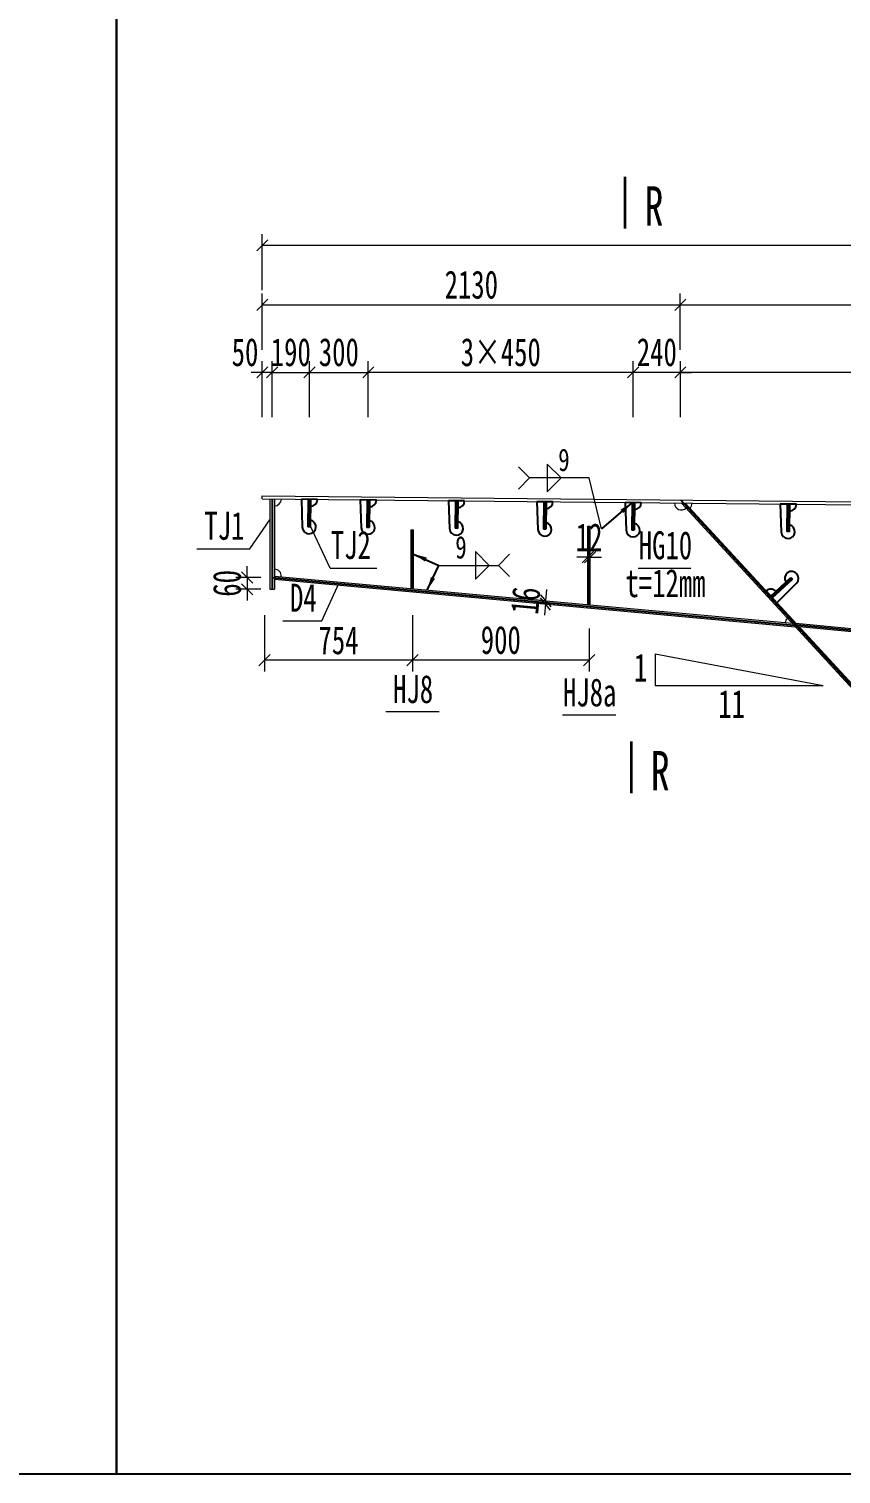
# Model space of a CAD drawing. Header units: millimetres. Extents: x -89049 to 410567, y -307459 to -100425.
# Drawn here: x 190120 to 194258, y -153251 to -145885 of the extents above; entities that cross this region are included whole.
import ezdxf
from ezdxf.enums import TextEntityAlignment as Align

# ---------------------------------------------------------------- set-up
doc = ezdxf.new("R2010")
doc.units = ezdxf.units.MM
doc.layers.get('Defpoints').update_dxf_attribs({"color": 8})
for name, color, linetype, lineweight in [('Dim', 4, 'Continuous', 15), ('文字', 7, 'Continuous', 15), ('粗线', 3, 'Continuous', 35), ('细实线', 4, 'Continuous', 15), ('钢板粗线', 1, 'Continuous', 25), ('钢板细线', 6, 'Continuous', 15)]:
    doc.layers.add(name, color=color, linetype=linetype, lineweight=lineweight)
doc.layers.add('Text', color=4, linetype='Continuous')
doc.styles.add('111', font='', dxfattribs={"width": 0.7})
doc.styles.add('BM_Dim', font='', dxfattribs={"width": 0.85})
doc.styles.add('SMEDI', font='', dxfattribs={"width": 0.75})
doc.styles.get("Standard").update_dxf_attribs({"font": ''})
doc.styles.get('111').set_extended_font_data('仿宋_GB2312')
doc.styles.get('BM_Dim').set_extended_font_data('仿宋_GB2312')
doc.styles.get('SMEDI').set_extended_font_data('仿宋_GB2312')
doc.styles.get('Standard').set_extended_font_data('仿宋_GB2312')
doc.dimstyles.new('200', dxfattribs={"dimscale": 0, "dimtxt": 2.5, "dimasz": 1, "dimexe": 1, "dimexo": 1, "dimgap": 0.6, "dimtad": 1, "dimdec": 0, "dimdsep": 46, "dimtxsty": '111', "dimblk": 'OBLIQUE', "dimcen": 0, "dimclrd": 4, "dimclre": 4, "dimclrt": 4, "dimadec": 1, "dimazin": 2, "dimtfac": 1, "dimtdec": 0, "dimtix": 1, "dimtmove": 2, "dimatfit": 3, "dimfxl": 4, "dimfxlon": 1, "dimtolj": 1, "dimlwd": -1, "dimlwe": -1, "dimarcsym": 0})
doc.dimstyles.new('MSteel_1.0_1.0', dxfattribs={"dimtxt": 3, "dimasz": 1.2, "dimexe": 1, "dimexo": 1, "dimgap": 1, "dimtad": 3, "dimtoh": 1, "dimdec": 0, "dimzin": 0, "dimdsep": 46, "dimtxsty": 'Standard', "dimblk": 'ARCHTICK', "dimcen": 0.09, "dimclrd": 3, "dimclre": 3, "dimadec": 0, "dimazin": 0, "dimtfac": 1, "dimtdec": 4, "dimtofl": 0, "dimtmove": 0, "dimatfit": 3, "dimfxl": 1, "dimtolj": 1, "dimtzin": 0, "dimarcsym": 0})

# ---------------------------------------------------------------- blocks, each defined once
blk = doc.blocks.new('_Oblique')
at = {"color": 0, "linetype": 'ByBlock', "lineweight": -2}
blk.add_line((-0.5, -0.5), (0.5, 0.5), dxfattribs=at)
blk = doc.blocks.new('*D5112')
at = {"layer": 'Defpoints', "color": 0}
for p in [(193439.1, -147291.8), (191309.4, -148281.3), (193439.1, -148286.2)]:
    blk.add_point(p, dxfattribs=at)
at = {"layer": '细实线', "color": 4}
for p, q in [((191309.4, -147520.4), (191309.4, -147234.7)), ((193439.1, -147520.4), (193439.1, -147234.7)), ((191309.4, -147291.8), (193439.1, -147291.8))]:
    blk.add_line(p, q, dxfattribs=at)
at = {"layer": '细实线', "color": 4, "xscale": 57.14285714285715, "yscale": 57.14285714285715, "zscale": 57.14285714285715, "rotation": 180}
blk.add_blockref('_Oblique', (191309.4, -147291.8), dxfattribs=at)
at = {"layer": '细实线', "color": 4, "xscale": 57.14285714285715, "yscale": 57.14285714285715, "zscale": 57.14285714285715}
blk.add_blockref('_Oblique', (193439.1, -147291.8), dxfattribs=at)
at = {"layer": '细实线', "color": 4, "insert": (192374.3, -147189.6), "char_height": 142.86, "attachment_point": 5, "style": '111'}
blk.add_mtext('\\A1;2130', dxfattribs=at)
blk = doc.blocks.new('*D5113')
at = {"layer": 'Defpoints', "color": 0}
for p in [(204556.9, -147291.8), (193439.1, -148286.2), (204556.9, -148292.5)]:
    blk.add_point(p, dxfattribs=at)
at = {"layer": '细实线', "color": 4}
for p, q in [((193439.1, -147520.4), (193439.1, -147234.7)), ((204556.9, -147520.4), (204556.9, -147234.7)), ((193439.1, -147291.8), (204556.9, -147291.8))]:
    blk.add_line(p, q, dxfattribs=at)
at = {"layer": '细实线', "color": 4, "xscale": 57.14285714285715, "yscale": 57.14285714285715, "zscale": 57.14285714285715, "rotation": 180}
blk.add_blockref('_Oblique', (193439.1, -147291.8), dxfattribs=at)
at = {"layer": '细实线', "color": 4, "xscale": 57.14285714285715, "yscale": 57.14285714285715, "zscale": 57.14285714285715}
blk.add_blockref('_Oblique', (204556.9, -147291.8), dxfattribs=at)
at = {"layer": '细实线', "color": 4, "insert": (198998, -147189.6), "char_height": 142.86, "attachment_point": 5, "style": '111'}
blk.add_mtext('\\A1;11118', dxfattribs=at)
blk = doc.blocks.new('*D5114')
at = {"layer": 'Defpoints', "color": 0}
for p in [(192074.4, -148754.7), (192974.4, -148883.4), (192074.4, -149102.8)]:
    blk.add_point(p, dxfattribs=at)
at = {"layer": '细实线', "color": 4}
for p, q in [((192074.4, -148874.2), (192074.4, -149159.9)), ((192974.4, -148940.6), (192974.4, -149159.9)), ((192974.4, -149102.8), (192074.4, -149102.8))]:
    blk.add_line(p, q, dxfattribs=at)
at = {"layer": '细实线', "color": 4, "xscale": 57.14285714285715, "yscale": 57.14285714285715, "zscale": 57.14285714285715, "rotation": 180}
blk.add_blockref('_Oblique', (192074.4, -149102.8), dxfattribs=at)
at = {"layer": '细实线', "color": 4, "xscale": 57.14285714285715, "yscale": 57.14285714285715, "zscale": 57.14285714285715}
blk.add_blockref('_Oblique', (192974.4, -149102.8), dxfattribs=at)
at = {"layer": '细实线', "color": 4, "insert": (192524.4, -149000.5), "char_height": 142.86, "attachment_point": 5, "style": '111'}
blk.add_mtext('\\A1;900', dxfattribs=at)
blk = doc.blocks.new('_ArchTick')
at = {"color": 0, "linetype": 'ByBlock', "const_width": 0.15}
blk.add_lwpolyline([(-0.5, -0.5), (0.5, 0.5)], dxfattribs=at)
blk = doc.blocks.new('角焊缝1')
at = {"layer": 'Dim'}
blk.add_line((-3101.17, 370.22), (-3106.48, 370.22), dxfattribs=at)
blk.add_lwpolyline([(-3104.91, 371.45), (-3104.91, 368.99), (-3103.68, 370.22)], close=True, dxfattribs=at)
blk.add_lwpolyline([(-3107.48, 369.22), (-3106.48, 370.22), (-3107.48, 371.22)], dxfattribs=at)
blk = doc.blocks.new('角焊缝2')
at = {"layer": 'Dim'}
blk.add_line((-3138.01, 370.22), (-3132.7, 370.22), dxfattribs=at)
blk.add_lwpolyline([(-3134.75, 371.45), (-3134.75, 368.99), (-3133.52, 370.22)], close=True, dxfattribs=at)
blk.add_lwpolyline([(-3131.7, 369.22), (-3132.7, 370.22), (-3131.7, 371.22)], dxfattribs=at)
blk = doc.blocks.new('*D5117')
at = {"layer": 'Defpoints', "color": 0}
for p in [(191359.4, -148681), (191232.3, -148741.4), (191359.4, -148741.4)]:
    blk.add_point(p, dxfattribs=at)
at = {"layer": '细实线', "color": 4}
for p, q in [((191232.3, -148681), (191232.3, -148623.9)), ((191302.3, -148681), (191175.1, -148681)), ((191232.3, -148681), (191232.3, -148741.4)), ((191302.3, -148741.4), (191175.1, -148741.4)), ((191232.3, -148741.4), (191232.3, -148798.6))]:
    blk.add_line(p, q, dxfattribs=at)
at = {"layer": '细实线', "color": 4, "xscale": 57.14285714285715, "yscale": 57.14285714285715, "zscale": 57.14285714285715}
for p, rotation in [((191232.3, -148681), 270), ((191232.3, -148741.4), 90)]:
    blk.add_blockref('_Oblique', p, dxfattribs=dict(at, rotation=rotation))
at = {"layer": '细实线', "color": 4, "insert": (191130, -148711.2), "char_height": 142.86, "attachment_point": 5, "rotation": 90, "style": '111'}
blk.add_mtext('\\A1;60', dxfattribs=at)
blk = doc.blocks.new('14-160加劲 有过焊孔')
at = {"layer": 'Defpoints'}
blk.add_line((38609.4, 31489.3), (38609.4, 31629.3), dxfattribs=at)
at = {"layer": '钢板粗线', "color": 7}
for p, q in [((38603.4, 31489.3), (38603.4, 31629.3)), ((38603.4, 31629.3), (38615.4, 31629.3)), ((38615.4, 31489.3), (38615.4, 31629.3)), ((38650.4, 31489.3), (38644.3, 31630.8)), ((38568.4, 31489.3), (38650.4, 31489.3))]:
    blk.add_line(p, q, dxfattribs=at)
for centre, start, end in [((38609.4, 31629.3), 2.44105, 260.12911), ((38603.4, 31489.3), 90, 180)]:
    blk.add_arc(centre, 35, start, end, dxfattribs=at)
blk = doc.blocks.new('*D5123')
at = {"layer": 'Defpoints', "color": 0}
for p in [(192751.9, -148816.3), (192782.9, -148819.1), (192784.3, -148803.2)]:
    blk.add_point(p, dxfattribs=at)
at = {"layer": '细实线', "color": 4}
for p, q in [((192753.4, -148800.4), (192758.6, -148743.4)), ((192751.9, -148816.3), (192695, -148811.1)), ((192753.4, -148800.4), (192696.5, -148795.2)), ((192751.9, -148816.3), (192746.7, -148873.2)), ((192753.4, -148800.4), (192751.9, -148816.3))]:
    blk.add_line(p, q, dxfattribs=at)
at = {"layer": '细实线', "color": 4, "xscale": 57.14285714285715, "yscale": 57.14285714285715, "zscale": 57.14285714285715}
for p, rotation in [((192751.9, -148816.3), 84.7955185573073), ((192753.4, -148800.4), 264.7955185573073)]:
    blk.add_blockref('_Oblique', p, dxfattribs=dict(at, rotation=rotation))
at = {"layer": '细实线', "color": 4, "insert": (192650.8, -148799), "char_height": 142.86, "attachment_point": 5, "rotation": 84.79552, "style": '111'}
blk.add_mtext('\\A1;16', dxfattribs=at)
blk = doc.blocks.new('12-140加劲 有过焊孔')
at = {"layer": 'Defpoints'}
blk.add_line((0, 0), (0, 140), dxfattribs=at)
at = {"layer": '钢板粗线', "color": 7}
for p, q in [((-6, 0), (-6, 140)), ((-6, 140), (6, 140)), ((6, 0), (6, 140)), ((41, 0), (35, 141.5)), ((-41, 0), (41, 0))]:
    blk.add_line(p, q, dxfattribs=at)
for centre, start, end in [((0, 140), 2.44105, 260.12911), ((-6, 0), 90, 180)]:
    blk.add_arc(centre, 35, start, end, dxfattribs=at)
blk = doc.blocks.new('*D5131')
at = {"layer": 'Defpoints', "color": 0}
for p in [(193439.4, -147635.9), (195639.4, -148160.1), (193439.4, -148286.2)]:
    blk.add_point(p, dxfattribs=at)
at = {"layer": '细实线', "color": 4}
for p, q in [((193439.4, -147864.4), (193439.4, -147578.7)), ((195639.4, -147864.4), (195639.4, -147578.7)), ((195639.4, -147635.9), (193439.4, -147635.9))]:
    blk.add_line(p, q, dxfattribs=at)
at = {"layer": '细实线', "color": 4, "xscale": 57.14285714285715, "yscale": 57.14285714285715, "zscale": 57.14285714285715, "rotation": 180}
blk.add_blockref('_Oblique', (193439.4, -147635.9), dxfattribs=at)
at = {"layer": '细实线', "color": 4, "xscale": 57.14285714285715, "yscale": 57.14285714285715, "zscale": 57.14285714285715}
blk.add_blockref('_Oblique', (195639.4, -147635.9), dxfattribs=at)
at = {"layer": '细实线', "color": 4, "insert": (194539.4, -147533.6), "char_height": 142.86, "attachment_point": 5, "style": '111'}
blk.add_mtext('\\A1;4×550', dxfattribs=at)
blk = doc.blocks.new('*D5134')
at = {"layer": 'Defpoints', "color": 0}
for p in [(193199.4, -147635.9), (193199.4, -148312), (193439.4, -148302.2)]:
    blk.add_point(p, dxfattribs=at)
at = {"layer": '细实线', "color": 4}
for p, q in [((193199.4, -147864.4), (193199.4, -147578.7)), ((193439.4, -147864.4), (193439.4, -147578.7)), ((193199.4, -147635.9), (193142.3, -147635.9)), ((193439.4, -147635.9), (193199.4, -147635.9)), ((193439.4, -147635.9), (193496.5, -147635.9))]:
    blk.add_line(p, q, dxfattribs=at)
at = {"layer": '细实线', "color": 4, "xscale": 57.14285714285715, "yscale": 57.14285714285715, "zscale": 57.14285714285715}
blk.add_blockref('_Oblique', (193199.4, -147635.9), dxfattribs=at)
at = {"layer": '细实线', "color": 4, "xscale": 57.14285714285715, "yscale": 57.14285714285715, "zscale": 57.14285714285715, "rotation": 180}
blk.add_blockref('_Oblique', (193439.4, -147635.9), dxfattribs=at)
at = {"layer": '细实线', "color": 4, "insert": (193319.4, -147533.6), "char_height": 142.86, "attachment_point": 5, "style": '111'}
blk.add_mtext('\\A1;240', dxfattribs=at)
blk = doc.blocks.new('*D5135')
at = {"layer": 'Defpoints', "color": 0}
for p in [(191309.4, -147635.9), (191309.4, -148277.1), (191359.4, -148304.3)]:
    blk.add_point(p, dxfattribs=at)
at = {"layer": '细实线', "color": 4}
for p, q in [((191309.4, -147864.4), (191309.4, -147578.7)), ((191359.4, -147864.4), (191359.4, -147578.7)), ((191309.4, -147635.9), (191252.3, -147635.9)), ((191359.4, -147635.9), (191309.4, -147635.9)), ((191359.4, -147635.9), (191416.6, -147635.9))]:
    blk.add_line(p, q, dxfattribs=at)
at = {"layer": '细实线', "color": 4, "xscale": 57.14285714285715, "yscale": 57.14285714285715, "zscale": 57.14285714285715}
blk.add_blockref('_Oblique', (191309.4, -147635.9), dxfattribs=at)
at = {"layer": '细实线', "color": 4, "xscale": 57.14285714285715, "yscale": 57.14285714285715, "zscale": 57.14285714285715, "rotation": 180}
blk.add_blockref('_Oblique', (191359.4, -147635.9), dxfattribs=at)
at = {"layer": '细实线', "color": 4, "insert": (191221.3, -147533.6), "char_height": 142.86, "attachment_point": 5, "style": '111'}
blk.add_mtext('\\A1;50', dxfattribs=at)
blk = doc.blocks.new('*D5136')
at = {"layer": 'Defpoints', "color": 0}
for p in [(191849.4, -147635.9), (191849.4, -148116.2), (191549.4, -148132.2)]:
    blk.add_point(p, dxfattribs=at)
at = {"layer": '细实线', "color": 4}
for p, q in [((191549.4, -147864.4), (191549.4, -147578.7)), ((191849.4, -147864.4), (191849.4, -147578.7)), ((191549.4, -147635.9), (191849.4, -147635.9))]:
    blk.add_line(p, q, dxfattribs=at)
at = {"layer": '细实线', "color": 4, "xscale": 57.14285714285715, "yscale": 57.14285714285715, "zscale": 57.14285714285715, "rotation": 180}
blk.add_blockref('_Oblique', (191549.4, -147635.9), dxfattribs=at)
at = {"layer": '细实线', "color": 4, "xscale": 57.14285714285715, "yscale": 57.14285714285715, "zscale": 57.14285714285715}
blk.add_blockref('_Oblique', (191849.4, -147635.9), dxfattribs=at)
at = {"layer": '细实线', "color": 4, "insert": (191699.4, -147533.6), "char_height": 142.86, "attachment_point": 5, "style": '111'}
blk.add_mtext('\\A1;300', dxfattribs=at)
blk = doc.blocks.new('*D5138')
at = {"layer": 'Defpoints', "color": 0}
for p in [(193480.8, -148318.3), (195356.4, -150522), (195496.1, -150550), (195515.2, -150550), (202609.4, -150550)]:
    blk.add_point(p, dxfattribs=at)
at = {"layer": '细实线', "color": 4}
blk.add_line((195438.9, -150550), (195296.8, -150550), dxfattribs=at)
blk.add_arc((195515.2, -150550), 161.2, 132.35044, 180, dxfattribs=at)
at = {"layer": '细实线', "color": 4, "xscale": 57.14285714285715, "yscale": 57.14285714285715, "zscale": 57.14285714285715}
for p, rotation in [((195406.6, -150430.9), 42.35044363705454), ((195354, -150550), 270)]:
    blk.add_blockref('_Oblique', p, dxfattribs=dict(at, rotation=rotation))
at = {"layer": '细实线', "color": 4, "insert": (195216.7, -150451.6), "char_height": 142.857, "attachment_point": 5, "rotation": 71.73996, "style": '111'}
blk.add_mtext('\\A1;47.6%%d', dxfattribs=at)
blk = doc.blocks.new('*D5139')
at = {"layer": 'Defpoints', "color": 0}
for p in [(192968.4, -148611.2), (192980.4, -148577.5), (192980.4, -148611.2)]:
    blk.add_point(p, dxfattribs=at)
at = {"layer": '细实线', "color": 4}
for p, q in [((192968.4, -148577.5), (192968.4, -148520.4)), ((192980.4, -148577.5), (192980.4, -148520.4)), ((192968.4, -148577.5), (192911.3, -148577.5)), ((192968.4, -148577.5), (192980.4, -148577.5)), ((192980.4, -148577.5), (193037.6, -148577.5))]:
    blk.add_line(p, q, dxfattribs=at)
at = {"layer": '细实线', "color": 4, "xscale": 57.14285714285715, "yscale": 57.14285714285715, "zscale": 57.14285714285715}
blk.add_blockref('_Oblique', (192968.4, -148577.5), dxfattribs=at)
at = {"layer": '细实线', "color": 4, "xscale": 57.14285714285715, "yscale": 57.14285714285715, "zscale": 57.14285714285715, "rotation": 180}
blk.add_blockref('_Oblique', (192980.4, -148577.5), dxfattribs=at)
at = {"layer": '细实线', "color": 4, "insert": (192974.4, -148476.8), "char_height": 142.86, "attachment_point": 5, "style": '111'}
blk.add_mtext('\\A1;12', dxfattribs=at)
blk = doc.blocks.new('*D5140')
at = {"layer": 'Defpoints', "color": 0}
for p in [(192074.4, -148690.7), (191320.7, -148729.1), (191320.7, -149102.8)]:
    blk.add_point(p, dxfattribs=at)
at = {"layer": '细实线', "color": 4}
for p, q in [((191320.7, -148874.2), (191320.7, -149159.9)), ((192074.4, -148874.2), (192074.4, -149159.9)), ((192074.4, -149102.8), (191320.7, -149102.8))]:
    blk.add_line(p, q, dxfattribs=at)
at = {"layer": '细实线', "color": 4, "xscale": 57.14285714285715, "yscale": 57.14285714285715, "zscale": 57.14285714285715, "rotation": 180}
blk.add_blockref('_Oblique', (191320.7, -149102.8), dxfattribs=at)
at = {"layer": '细实线', "color": 4, "xscale": 57.14285714285715, "yscale": 57.14285714285715, "zscale": 57.14285714285715}
blk.add_blockref('_Oblique', (192074.4, -149102.8), dxfattribs=at)
at = {"layer": '细实线', "color": 4, "insert": (191697.6, -149002.1), "char_height": 142.86, "attachment_point": 5, "style": '111'}
blk.add_mtext('\\A1;754', dxfattribs=at)
blk = doc.blocks.new('*D5141')
at = {"layer": 'Defpoints', "color": 0}
for p in [(204556.9, -146988.1), (204556.9, -147988.9), (191309.4, -148272.9)]:
    blk.add_point(p, dxfattribs=at)
at = {"layer": '细实线', "color": 4}
for p, q in [((191309.4, -147216.7), (191309.4, -146931)), ((204556.9, -147216.7), (204556.9, -146931)), ((191309.4, -146988.1), (204556.9, -146988.1))]:
    blk.add_line(p, q, dxfattribs=at)
at = {"layer": '细实线', "color": 4, "xscale": 57.14285714285715, "yscale": 57.14285714285715, "zscale": 57.14285714285715, "rotation": 180}
blk.add_blockref('_Oblique', (191309.4, -146988.1), dxfattribs=at)
at = {"layer": '细实线', "color": 4, "xscale": 57.14285714285715, "yscale": 57.14285714285715, "zscale": 57.14285714285715}
blk.add_blockref('_Oblique', (204556.9, -146988.1), dxfattribs=at)
at = {"layer": '细实线', "color": 4, "insert": (197933.2, -146885.9), "char_height": 142.86, "attachment_point": 5, "style": '111'}
blk.add_mtext('\\A1;13247', dxfattribs=at)
blk = doc.blocks.new('*D5148')
at = {"layer": 'Defpoints', "color": 0}
for p in [(191549.4, -147635.9), (191549.4, -148132.2), (191359.4, -148304.3)]:
    blk.add_point(p, dxfattribs=at)
at = {"layer": '细实线', "color": 4}
for p, q in [((191359.4, -147864.4), (191359.4, -147578.7)), ((191549.4, -147864.4), (191549.4, -147578.7)), ((191359.4, -147635.9), (191302.3, -147635.9)), ((191359.4, -147635.9), (191549.4, -147635.9)), ((191549.4, -147635.9), (191606.6, -147635.9))]:
    blk.add_line(p, q, dxfattribs=at)
at = {"layer": '细实线', "color": 4, "xscale": 57.14285714285715, "yscale": 57.14285714285715, "zscale": 57.14285714285715}
blk.add_blockref('_Oblique', (191359.4, -147635.9), dxfattribs=at)
at = {"layer": '细实线', "color": 4, "xscale": 57.14285714285715, "yscale": 57.14285714285715, "zscale": 57.14285714285715, "rotation": 180}
blk.add_blockref('_Oblique', (191549.4, -147635.9), dxfattribs=at)
at = {"layer": '细实线', "color": 4, "insert": (191454.4, -147533.6), "char_height": 142.86, "attachment_point": 5, "style": '111'}
blk.add_mtext('\\A1;190', dxfattribs=at)
blk = doc.blocks.new('*D5149')
at = {"layer": 'Defpoints', "color": 0}
for p in [(191849.4, -147635.9), (193199.4, -148089.7), (191849.4, -148200.8)]:
    blk.add_point(p, dxfattribs=at)
at = {"layer": '细实线', "color": 4}
for p, q in [((191849.4, -147864.4), (191849.4, -147578.7)), ((193199.4, -147864.4), (193199.4, -147578.7)), ((193199.4, -147635.9), (191849.4, -147635.9))]:
    blk.add_line(p, q, dxfattribs=at)
at = {"layer": '细实线', "color": 4, "xscale": 57.14285714285715, "yscale": 57.14285714285715, "zscale": 57.14285714285715, "rotation": 180}
blk.add_blockref('_Oblique', (191849.4, -147635.9), dxfattribs=at)
at = {"layer": '细实线', "color": 4, "xscale": 57.14285714285715, "yscale": 57.14285714285715, "zscale": 57.14285714285715}
blk.add_blockref('_Oblique', (193199.4, -147635.9), dxfattribs=at)
at = {"layer": '细实线', "color": 4, "insert": (192524.4, -147533.6), "char_height": 142.86, "attachment_point": 5, "style": '111'}
blk.add_mtext('\\A1;3×450', dxfattribs=at)

msp = doc.modelspace()

# ---------------------------------------------------------------- linework, layer by layer
at = {"layer": 'Defpoints'}
for p, q in [((191359.4, -148281.4), (191359.4, -148741.4)), ((193439.4, -148286.2), (195524.7, -150550)), ((192974.4, -148820.5), (192974.4, -148420.5)), ((192074.4, -148738.5), (192074.4, -148438.5)), ((191359.4, -148681.4), (194037.7, -148925.4)), ((194484.5, -148967.1), (194036.6, -148924.2))]:
    msp.add_line(p, q, dxfattribs=at)
for points in [[(168566.6, -138634.1), (190566.6, -138634.1), (190566.6, -153251.3), (168566.6, -153251.3)], [(190566.6, -138634.1), (212566.6, -138634.1), (212566.6, -153251.3), (190566.6, -153251.3)]]:
    msp.add_lwpolyline(points, close=True, dxfattribs=at)
at = {"layer": '粗线'}
for p, q in [((193158.4, -146901.8), (193158.4, -146638.5)), ((193190, -149780.2), (193190, -149516.9))]:
    msp.add_line(p, q, dxfattribs=at)
at = {"layer": '细实线'}
for p, q in [((193037.6, -148432.7), (192974.5, -148173.6)), ((191245.3, -148535), (191347.4, -148387.7)), ((191655.3, -148633), (191551.8, -148413.5)), ((190976.6, -148535), (191245.3, -148535)), ((191655.3, -148633), (191893.2, -148633)), ((193224, -148634.4, 0), (193492.7, -148634.4, 0)), ((191613.2, -148901.8), (191699.9, -148711.3)), ((191413.6, -148901.8), (191613.2, -148901.8)), ((193311.6, -149071.2), (194167.1, -149231.2)), ((193311.6, -149071.2), (193311.6, -149231.2)), ((193311.6, -149231.2), (194167.1, -149231.2)), ((191939.3, -149364.8), (192210.2, -149364.8)), ((192839, -149381.8), (193109.9, -149381.8))]:
    msp.add_line(p, q, dxfattribs=at)
at = {"layer": '钢板细线'}
for p, q in [((191309.4, -148280.9), (191309.4, -148264.9)), ((191347.4, -148281.3), (191347.4, -148741.4)), ((191371.4, -148281.5), (191371.4, -148741.4)), ((193444.7, -148302.3), (195515.2, -150550)), ((193463.9, -148302.5), (195534.2, -150550)), ((192968.4, -148819.9), (192968.4, -148420.5)), ((192968.4, -148420.5), (192980.4, -148420.5)), ((192980.4, -148821), (192980.4, -148420.5)), ((192068.4, -148738), (192068.4, -148438.5)), ((192068.4, -148438.5), (192080.4, -148438.5)), ((192080.4, -148739.1), (192080.4, -148438.5)), ((191371.4, -148674.5), (194008.8, -148914.7)), ((191371.4, -148690.5), (194025, -148932.2)), ((191347.4, -148741.4), (191371.4, -148741.4))]:
    msp.add_line(p, q, dxfattribs=at)
at = {"layer": '钢板细线', "color": 7}
for p, q in [((194485.3, -148959.1), (194028.5, -148915.4)), ((194483.8, -148975), (194044.7, -148933))]:
    msp.add_line(p, q, dxfattribs=at)
at = {"layer": '钢板细线', "elevation": 0}
for points in [[(191309.4, -148264.9), (198568.4, -148337.8), (200218.8, -148353.5), (200248.8, -148353.8), (200419.1, -148355.5), (205257.1, -148283)], [(191309.4, -148280.9), (198568.4, -148353.8), (200218.8, -148369.5), (200248.8, -148369.8), (200419.1, -148371.5), (205257.1, -148299)]]:
    msp.add_lwpolyline(points, dxfattribs=at)
at = {"layer": '钢板细线'}
for centre, start, end in [((191371.4, -148281.5), 270, 359.42629), ((193444.7, -148302.3), 179.42629, 312.30941), ((193463.9, -148302.5), 312.30941, 359.42629), ((191371.4, -148674.1), 354.79552, 90), ((194008.8, -148914.7), 132.64892, 174.83592)]:
    msp.add_arc(centre, 35, start, end, dxfattribs=at)

# ---------------------------------------------------------------- block references
at = {"layer": '细实线', "color": 8, "xscale": 57.1428571428572, "yscale": 57.1428571428572, "zscale": 57.1428571428572}
for name, p in [('角焊缝1', (370184.5, -169329.2)), ('角焊缝2', (371523.9, -169775))]:
    msp.add_blockref(name, p, dxfattribs=at)
at = {"layer": '细实线', "rotation": 179.4262908401}
for p in [(191549.4, -148283.3), (191849.4, -148286.3), (192299.4, -148290.8), (192749.4, -148295.3), (193199.4, -148299.8), (193989.4, -148307.8)]:
    msp.add_blockref('12-140加劲 有过焊孔', p, dxfattribs=at)
at = {"layer": '钢板细线', "rotation": 312.6489191297555}
msp.add_blockref('14-160加劲 有过焊孔', (144584.8, -141716.3), dxfattribs=at)

# ---------------------------------------------------------------- texts
at = {"layer": 'Text', "style": 'SMEDI', "width": 0.75}
for p in [(192817, -148081.6), (192292.6, -148527.4)]:
    msp.add_text('9', height=114.3, dxfattribs=at).set_placement(p, align=Align.MIDDLE_LEFT)
at = {"layer": '文字', "style": 'BM_Dim', "width": 0.7}
for p in [(193305.2, -146887.5), (193336.8, -149765.9)]:
    msp.add_text('R', height=200, dxfattribs=at).set_placement(p, align=Align.CENTER)
for s, height, p in [('TJ1', 142.86, (191116.1, -148532)), ('TJ2', 142.86, (191760.2, -148629.9)), ('HG10', 142.86, (193363.5, -148631.3, 0)), ('t=12mm', 142.86, (193363.5, -148824.2, 0)), ('D4', 142.86, (191518.5, -148898.8)), ('1', 142.9, (193236.6, -149255.3)), ('HJ8', 142.86, (192077.8, -149364.2)), ('HJ8a', 142.86, (192977.4, -149381.2)), ('11', 142.86, (193700.2, -149440.5))]:
    msp.add_text(s, height=height, dxfattribs=at).set_placement(p, align=Align.BOTTOM_CENTER)

# ---------------------------------------------------------------- dimensions: what is measured, and where the dimension line sits
at = {"layer": '细实线'}
for base, p1, p2, override, picture, middle in [((204556.9133, -146988.1427), (191309.4366, -148272.9182), (204556.9133, -147988.876), {"dimscale": 57.142857, "dimtxsty": '111', "dimblk": 'Oblique'}, '*D5141', (197933.175, -146885.9033)), ((193439.1, -147291.8), (191309.4, -148281.3), (193439.1, -148286.2), {"dimscale": 57.142857, "dimtxsty": '111', "dimblk": 'Oblique'}, '*D5112', (192374.3, -147189.6)), ((204556.9, -147291.8), (193439.1, -148286.2), (204556.9, -148292.5), {"dimscale": 57.142857, "dimtxsty": '111', "dimblk": 'Oblique'}, '*D5113', (198998, -147189.6)), ((191549.4, -147635.9), (191359.4, -148304.3), (191549.4, -148132.2), {"dimscale": 57.142857, "dimblk": 'Oblique'}, '*D5148', (191454.4, -147533.6)), ((191849.4, -147635.9), (191549.4, -148132.2), (191849.4, -148116.2), {"dimscale": 57.142857, "dimblk": 'Oblique'}, '*D5136', (191699.4, -147533.6)), ((193199.4, -147635.9), (193439.4, -148302.2), (193199.4, -148312), {"dimscale": 57.142857, "dimblk": 'Oblique'}, '*D5134', (193319.4, -147533.6)), ((191320.7, -149102.8), (192074.4, -148690.7), (191320.7, -148729.1), {"dimscale": 57.142857, "dimblk": 'Oblique'}, '*D5140', (191697.6, -149002.1)), ((192074.4, -149102.8), (192974.4, -148883.4), (192074.4, -148754.7), {"dimscale": 57.142857, "dimblk": 'Oblique'}, '*D5114', (192524.4, -149000.5))]:
    dim = msp.add_linear_dim(base=base, p1=p1, p2=p2, dimstyle='200', override=override, dxfattribs=at)
    dim.commit()
    dim.dimension.update_dxf_attribs({"geometry": picture, "text_midpoint": middle})
dim = msp.add_linear_dim(base=(191309.4, -147635.9), p1=(191359.4, -148304.3), p2=(191309.4, -148277.1), dimstyle='200', override={"dimscale": 57.142857, "dimblk": 'Oblique'}, dxfattribs=at)
dim.commit()
dim.dimension.update_dxf_attribs({"geometry": '*D5135', "text_midpoint": (191221.3, -147533.6), "dimtype": 160})
for base, p1, p2, text, picture, middle in [((191849.4, -147635.9), (193199.4, -148089.7), (191849.4, -148200.8), '3×450', '*D5149', (192524.4, -147533.6)), ((193439.4, -147635.9), (195639.4, -148160.1), (193439.4, -148286.2), '4×550', '*D5131', (194539.4, -147533.6))]:
    dim = msp.add_linear_dim(base=base, p1=p1, p2=p2, text=text, dimstyle='200', override={"dimscale": 57.142857, "dimtxsty": '111', "dimblk": 'Oblique'}, dxfattribs=at)
    dim.commit()
    dim.dimension.update_dxf_attribs({"geometry": picture, "text_midpoint": middle})
dim = msp.add_angular_dim_2l(base=(195356.4, -150522), line1=((193480.8, -148318.3), (195515.2, -150550)), line2=((202609.4, -150550), (195496.1, -150550)), dimstyle='200', override={"dimscale": 57.142857, "dimblk": 'Oblique'}, dxfattribs=at)
dim.commit()
dim.dimension.update_dxf_attribs({"geometry": '*D5138', "text_midpoint": (195216.7, -150451.6), "dimtype": 162})
for p1, p2, distance, picture, middle in [((192968.4, -148611.2), (192980.4, -148611.2), 33.6, '*D5139', (192974.4, -148476.8)), ((192784.3, -148803.2), (192782.9, -148819.1), -31.1, '*D5123', (192650.8, -148799))]:
    dim = msp.add_aligned_dim(p1=p1, p2=p2, distance=distance, dimstyle='200', override={"dimscale": 57.142857, "dimblk": 'Oblique'}, dxfattribs=at)
    dim.commit()
    dim.dimension.update_dxf_attribs({"geometry": picture, "text_midpoint": middle})
dim = msp.add_linear_dim(base=(191232.3, -148741.4), p1=(191359.4, -148681), p2=(191359.4, -148741.4), angle=90, dimstyle='200', override={"dimscale": 57.142857, "dimblk": 'Oblique'}, dxfattribs=at)
dim.commit()
dim.dimension.update_dxf_attribs({"geometry": '*D5117', "text_midpoint": (191130, -148711.2)})

# ---------------------------------------------------------------- leaders
at = {"layer": 'Dim'}
for points in [[(193193.4, -148299.8), (193037.6, -148432.7)], [(192080.3, -148561.8), (192209.1, -148619.4)], [(192149.8, -148745.4), (192209.1, -148619.4)]]:
    msp.add_leader(points, dimstyle='MSteel_1.0_1.0', override={"dimscale": 57.142857, "dimclrd": 256}, dxfattribs=at)

doc.saveas('drawing.dxf')
